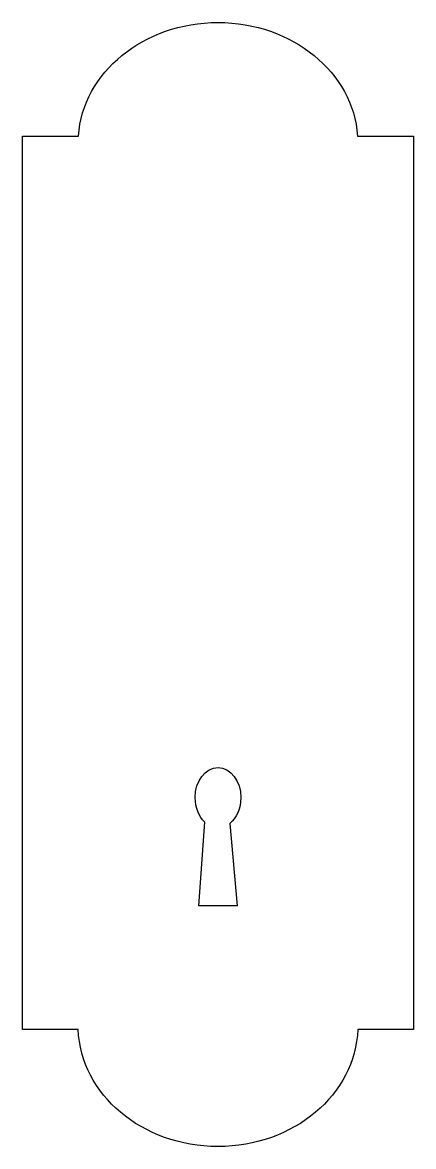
# Model space of a CAD drawing. Header units: centimetres. Extents: x -7.3 to 1, y -11.5 to 12.5.
import ezdxf

# ---------------------------------------------------------------- set-up
doc = ezdxf.new("R2010")
doc.units = ezdxf.units.CM
doc.header["$MEASUREMENT"] = 0
doc.layers.add('Layer 1', color=7, linetype='Continuous')

msp = doc.modelspace()

# ---------------------------------------------------------------- linework, layer by layer
at = {"layer": 'Layer 1', "color": 30}
msp.add_open_spline([(-3.15641, 12.48226), (-4.74179, 12.48226), (-6.03827, 11.41177), (-6.13132, 10.06132), (-6.13132, 10.06132), (-6.13132, 10.06132), (-7.3236, 10.06132), (-7.3236, 10.06132), (-7.3236, 10.06132), (-7.3236, 10.06132), (-7.3236, -8.98868), (-7.3236, -8.98868), (-7.3236, -8.98868), (-7.3236, -8.98868), (-6.13463, -8.98868), (-6.13463, -8.98868), (-6.13463, -8.98868), (-6.08637, -10.37506), (-4.77169, -11.48651), (-3.15641, -11.48651), (-3.15641, -11.48651), (-1.54114, -11.48651), (-0.22645, -10.37505), (-0.17819, -8.98868), (-0.17819, -8.98868), (-0.17819, -8.98868), (1.01078, -8.98868), (1.01078, -8.98868), (1.01078, -8.98868), (1.01078, -8.98868), (1.01078, 10.06132), (1.01078, 10.06132), (1.01078, 10.06132), (1.01078, 10.06132), (-0.18233, 10.06132), (-0.18233, 10.06132), (-0.18233, 10.06132), (-0.27537, 11.41176), (-1.57102, 12.48226), (-3.15641, 12.48226)], degree=3, knots=[0, 0, 0, 0, 0.09090909, 0.09090909, 0.09090909, 0.09090909, 0.18181818, 0.18181818, 0.18181818, 0.18181818, 0.27272727, 0.27272727, 0.27272727, 0.27272727, 0.36363636, 0.36363636, 0.36363636, 0.36363636, 0.45454545, 0.45454545, 0.45454545, 0.45454545, 0.54545455, 0.54545455, 0.54545455, 0.54545455, 0.63636364, 0.63636364, 0.63636364, 0.63636364, 0.72727273, 0.72727273, 0.72727273, 0.72727273, 0.81818182, 0.81818182, 0.81818182, 0.81818182, 1, 1, 1, 1], dxfattribs=at)
at = {"layer": 'Layer 1', "color": 7}
msp.add_open_spline([(-3.15641, -3.40557), (-3.42478, -3.40557), (-3.6424, -3.69296), (-3.6424, -4.04737), (-3.6424, -4.04737), (-3.6424, -4.26214), (-3.56226, -4.4514), (-3.43958, -4.56789), (-3.43958, -4.56789), (-3.43958, -4.56789), (-3.56459, -6.35741), (-3.56459, -6.35741), (-3.56459, -6.35741), (-3.56459, -6.35741), (-2.74823, -6.35741), (-2.74823, -6.35741), (-2.74823, -6.35741), (-2.74823, -6.35741), (-2.9064, -4.59708), (-2.9064, -4.59708), (-2.9064, -4.59708), (-2.76523, -4.4848), (-2.67042, -4.28085), (-2.67042, -4.04736), (-2.67042, -4.04736), (-2.67042, -3.69295), (-2.88804, -3.40556), (-3.15641, -3.40556), (-3.15641, -3.40556), (-3.15641, -3.40556), (-3.15641, -3.40557), (-3.15641, -3.40557)], degree=3, knots=[0, 0, 0, 0, 0.11111111, 0.11111111, 0.11111111, 0.11111111, 0.22222222, 0.22222222, 0.22222222, 0.22222222, 0.33333333, 0.33333333, 0.33333333, 0.33333333, 0.44444444, 0.44444444, 0.44444444, 0.44444444, 0.55555556, 0.55555556, 0.55555556, 0.55555556, 0.66666667, 0.66666667, 0.66666667, 0.66666667, 0.77777778, 0.77777778, 0.77777778, 0.77777778, 1, 1, 1, 1], dxfattribs=at)

doc.saveas('drawing.dxf')
